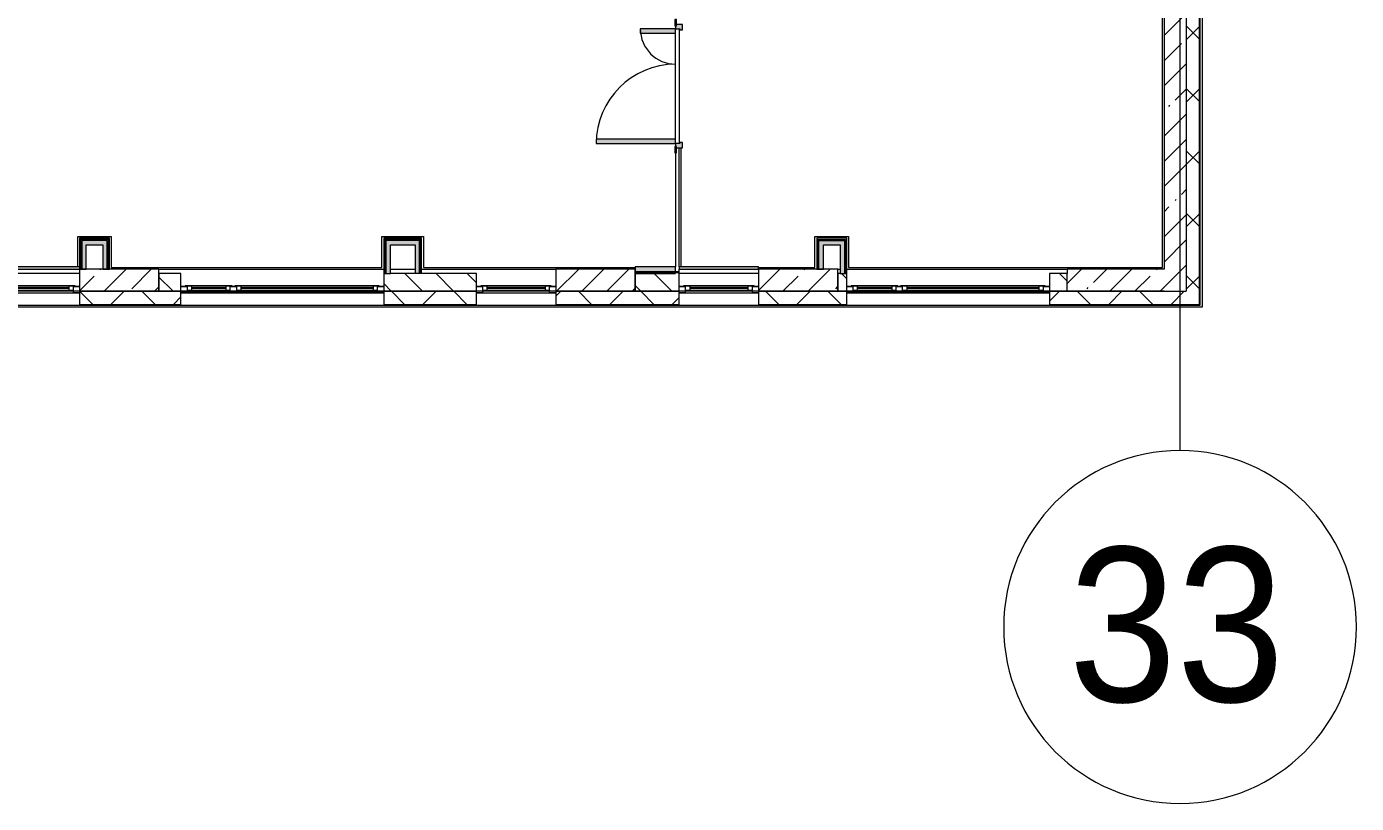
# Model space of a CAD drawing. Header units: millimetres. Extents: x -4185 to 186529, y -8553 to 29097.
# Drawn here: x 171449 to 186529, y -5906 to 2900 of the extents above; entities that cross this region are included whole.
import ezdxf

# ---------------------------------------------------------------- set-up
doc = ezdxf.new("R2010")
doc.units = ezdxf.units.MM
for name, color, linetype, lineweight, true_color in [('A-DOOR-3', 7, 'Continuous', 5, 0xaaaaaa), ('A-DOOR-4', 7, 'Continuous', 5, 0xe2e2e2), ('A-DOOR-FRAM-2', 7, 'Continuous', 5, 0xe2e2e2), ('A-DOOR-FRAM-3', 7, 'Continuous', 5, 0xaaaaaa), ('A-FLOR-1', 7, 'Continuous', 5, 0xaaaaaa), ('I-WALL-1', 7, 'Continuous', 5, 0xe7e7e7), ('I-WALL-2', 7, 'Continuous', 9, 0xe7e7e7)]:
    doc.layers.add(name, color=color, linetype=linetype, lineweight=lineweight, true_color=true_color)
for name, color, linetype, lineweight in [('A-GLAZ-2', 7, 'Continuous', 5), ('A-WALL', 7, 'Continuous', 9), ('A-WALL-2', 7, 'Continuous', 5), ('I-WALL-3', 7, 'Continuous', 5), ('S-COLS-2', 7, 'Continuous', 5), ('Оси', 7, 'Continuous', 9), ('Оси-1', 7, 'Continuous', 20)]:
    doc.layers.add(name, color=color, linetype=linetype, lineweight=lineweight)
doc.styles.add('Arial_1', font='arial.ttf', dxfattribs={"width": 0.9, "height": 1750})
pattern_1 = [(45, (59518.7, 0), (-353.5534, 353.5534), []), (135, (59518.7, 0), (-353.5534, -353.5534), [])]
pattern_2 = [(45, (59518.7, 0), (-285.1231, 285.1231), []), (45, (59803.8, 0), (-285.1231, 285.1231), [504.031, -100.806, 16.764, -84.042])]
pattern_3 = [(45, (59518.7, 0), (-530.33, 530.33), []), (135, (59518.7, 0), (-530.33, -530.33), [])]

# ---------------------------------------------------------------- blocks, each defined once
blk = doc.blocks.new('120_Окно_СКБ_2Ст_Фрамуга сверху - 120_Окно_СКБ_2Ст_2300х2500_h_ ДОО-19727959-1_10_1_птичка')
at = {"layer": 'A-GLAZ-2'}
for p, q in [((-1150, -127), (-1150, -57)), ((-1150, -57), (-1080, -57)), ((1150, -57), (-1150, -57)), ((-1080, -127), (-1150, -127)), ((-1150, -127), (-1100, -127)), ((-1080, -127), (-1100, -127)), ((-1100, -127), (-1100, -137)), ((-1100, -137), (540, -137)), ((540, -137), (-1100, -137)), ((-1080, -57), (-1080, -127)), ((-1080, -57), (1080, -57)), ((520, -87), (-1080, -87)), ((-1080, -87), (-1080, -127)), ((-1030, -137), (-1030, -87)), ((-1030, -107), (470, -107)), ((470, -117), (-1030, -117)), ((470, -137), (470, -87)), ((520, -127), (520, -57)), ((520, -57), (590, -57)), ((520, -127), (520, -87)), ((590, -127), (520, -127)), ((540, -127), (520, -127)), ((540, -127), (570, -127)), ((540, -127), (570, -127)), ((540, -137), (540, -127)), ((590, -127), (570, -127)), ((570, -127), (570, -137)), ((570, -137), (1100, -137)), ((1100, -137), (570, -137)), ((590, -57), (590, -127)), ((1080, -87), (590, -87)), ((590, -87), (590, -127)), ((640, -137), (640, -87)), ((640, -107), (1030, -107)), ((1030, -117), (640, -117)), ((1030, -137), (1030, -87)), ((1080, -127), (1080, -57)), ((1080, -57), (1150, -57)), ((1080, -127), (1080, -87)), ((1150, -127), (1080, -127)), ((1100, -127), (1080, -127)), ((1100, -127), (1150, -127)), ((1100, -137), (1100, -127)), ((1150, -57), (1150, -127))]:
    blk.add_line(p, q, dxfattribs=at)
blk = doc.blocks.new('120_Окно_СКБ_1Ст - 120_Окно_СКБ_1Ст 900х2500_h_ с форточкой-22876038-1_10_1_птичка')
at = {"layer": 'A-GLAZ-2'}
for p, q in [((-450, -127), (-450, -57)), ((-450, -57), (-380, -57)), ((450, -57), (-450, -57)), ((-380, -127), (-450, -127)), ((-450, -127), (-400, -127)), ((-380, -127), (-400, -127)), ((-400, -127), (-400, -137)), ((-400, -137), (400, -137)), ((400, -137), (-400, -137)), ((-380, -57), (-380, -127)), ((380, -87), (-380, -87)), ((-380, -87), (-380, -127)), ((-330, -137), (-330, -87)), ((-330, -107), (330, -107)), ((330, -117), (-330, -117)), ((330, -137), (330, -87)), ((380, -127), (380, -57)), ((380, -57), (450, -57)), ((380, -127), (380, -87)), ((450, -127), (380, -127)), ((400, -127), (380, -127)), ((400, -127), (450, -127)), ((400, -137), (400, -127)), ((450, -57), (450, -127))]:
    blk.add_line(p, q, dxfattribs=at)
blk = doc.blocks.new('110_Дверь_СКБ_2Ст - Д-5_п__в составе перегородки _не входит в спец__-32680960-1_10_1_птичка')
at = {"layer": 'A-DOOR-4'}
for points in [[(-638, 0), (-588, 0), (-588, 901), (-638, 901), (-638, 40)], [(612, 40), (612, 0), (662, 0), (662, 401), (612, 401)]]:
    blk.add_hatch(color=256, dxfattribs=at).paths.add_polyline_path(points)
h = blk.add_hatch(color=256, dxfattribs=at)
h.paths.add_polyline_path([(-688, 0), (-688, -79), (-628, -79), (-628, -49), (-638, -49), (-638, 0)])
h.paths.add_polyline_path([(652, -79), (712, -79), (712, 0), (662, 0), (662, -49), (652, -49)])
at = {"layer": 'A-DOOR-FRAM-2'}
for points in [[(-743, 3), (-743, 0), (-672, 0), (-672, 8), (-743, 8)], [(698, 0), (768, 0), (768, 8), (698, 8)], [(-743, -9), (-688, -9), (-688, -1), (-743, -1)], [(712, -9), (768, -9), (768, -1), (712, -1)]]:
    blk.add_hatch(color=256, dxfattribs=at).paths.add_polyline_path(points)
at = {"layer": 'A-DOOR-3'}
for p, q in [((-638, 901), (-638, 0)), ((-588, 901), (-638, 901)), ((-588, 0), (-588, 901)), ((662, 401), (612, 401)), ((612, 401), (612, 0)), ((662, 0), (662, 401)), ((-638, 0), (-588, 0)), ((612, 0), (662, 0))]:
    blk.add_line(p, q, dxfattribs=at)
for centre, radius, start, end in [((-638, 0), 900, 0, 90), ((662, 0), 400, 90, 180)]:
    blk.add_arc(centre, radius, start, end, dxfattribs=at)
at = {"layer": 'A-DOOR-FRAM-3'}
for p, q in [((-672, 8), (-743, 8)), ((-743, 8), (-743, 0)), ((-743, 0), (-672, 0)), ((-638, 0), (-688, 0)), ((-688, 0), (-688, -79)), ((-672, 0), (-688, 0)), ((-688, 0), (-688, -1)), ((-672, 0), (-672, 8)), ((-672, -1), (-672, 0)), ((-638, -49), (-638, 0)), ((662, 0), (662, -49)), ((712, 0), (662, 0)), ((768, 8), (698, 8)), ((698, 8), (698, 0)), ((712, 0), (698, 0)), ((698, 0), (698, -1)), ((698, 0), (768, 0)), ((712, -79), (712, 0)), ((712, -1), (712, 0)), ((768, 0), (768, 8)), ((-672, -1), (-743, -1)), ((-743, -1), (-743, -9)), ((-743, -9), (-672, -9)), ((-688, -79), (-628, -79)), ((-688, -1), (-672, -1)), ((-672, -9), (-672, -1)), ((-628, -49), (-638, -49)), ((-628, -79), (-628, -49)), ((662, -49), (652, -49)), ((652, -49), (652, -79)), ((652, -79), (712, -79)), ((698, -1), (712, -1)), ((768, -1), (698, -1)), ((698, -1), (698, -9)), ((698, -9), (768, -9)), ((768, -9), (768, -1))]:
    blk.add_line(p, q, dxfattribs=at)
blk = doc.blocks.new('Ось сетки - D8-29747960-1_10_1_птичка')
at = {"layer": 'Оси-1'}
for start, end in [(360, 180), (180, 360)]:
    blk.add_arc((0, 0), 4, start, end, dxfattribs=at)

msp = doc.modelspace()

# ---------------------------------------------------------------- hatches: boundary and pattern name
at = {"layer": 'A-WALL-2'}
h = msp.add_hatch(dxfattribs=at)
h.set_pattern_fill('FP_109', color=256, style=0, pattern_type=2)
h.set_pattern_definition(pattern_1)
h.paths.add_polyline_path([(184748.7, -250), (184748.7, 7700), (184598.7, 7700), (184598.7, -250), (184708.7, -250)])
h.paths.add_polyline_path([(184747, 8900), (184748.7, 8900), (184748.7, 10820), (184598.7, 10820), (184598.7, 8900), (184708.7, 8900)])
h.paths.add_polyline_path([(184598.7, 13120), (184748.7, 13120), (184748.7, 13670), (184598.7, 13670), (184598.7, 13293.6)])
h.paths.add_polyline_path([(184598.7, 15220), (184748.7, 15220), (184748.7, 21550), (184598.7, 21550), (184598.7, 15593.2)])
h = msp.add_hatch(dxfattribs=at)
h.set_pattern_fill('FP_91', color=256, style=0, pattern_type=2)
h.set_pattern_definition([(135, (59518.68, 0), (-176.7767, -176.7767), [])])
h.paths.add_polyline_path([(183248.7, -100), (183248.7, 100), (183048.7, 100), (183048.7, -100)])
h.paths.add_polyline_path([(151448.7, -100), (152248.7, -100), (152248.7, 100), (151448.7, 100), (151448.7, -68.4)])
h.paths.add_polyline_path([(154298.7, -100), (154298.7, 100), (154048.7, 100), (154048.7, -100)])
h.paths.add_polyline_path([(156623.7, -100), (157623.7, -100), (157623.7, 100), (156623.7, 100), (156623.7, 70.9)])
h.paths.add_polyline_path([(160348.7, -100), (161248.7, -100), (161248.7, 100), (160348.7, 100), (160348.7, 82.2)])
h.paths.add_polyline_path([(162398.7, -100), (162398.7, 100), (162148.7, 100), (162148.7, -100)])
h.paths.add_polyline_path([(164698.7, -100), (165748.7, -100), (165748.7, 100), (164698.7, 100), (164698.7, -27.9)])
h.paths.add_polyline_path([(180648.7, -100), (180748.7, -100), (180748.7, 100), (180648.7, 100), (180648.7, -11)])
h.paths.add_polyline_path([(168998.7, -100), (169348.7, -100), (169348.7, 100), (168998.7, 100), (168998.7, -65)])
h.paths.add_polyline_path([(178848.7, -100), (178848.7, 100), (178348.7, 100), (178348.7, -100), (178367.7, -100)])
h.paths.add_polyline_path([(171148.7, -100), (171148.7, 100), (170248.7, 100), (170248.7, -100)])
h.paths.add_polyline_path([(173198.7, -100), (173198.7, 100), (172948.7, 100), (172948.7, -100)])
h.paths.add_polyline_path([(176508.8, -100), (176548.7, -100), (176548.7, 100), (175498.7, 100), (175498.7, -100), (175579.3, -100)])
h = msp.add_hatch(dxfattribs=at)
h.set_pattern_fill('FP_109', color=256, style=0, pattern_type=2)
h.set_pattern_definition(pattern_1)
h.paths.add_polyline_path([(183248.7, -250), (184598.7, -250), (184598.7, -100), (183048.7, -100), (183048.7, -250)])
h.paths.add_polyline_path([(180226.7, -250), (180748.7, -250), (180748.7, -100), (179748.7, -100), (179748.7, -250)])
h.paths.add_polyline_path([(148728.7, -250), (150548.7, -250), (150548.7, -100), (148728.7, -100)])
h.paths.add_polyline_path([(166868.7, -250), (167548.7, -250), (167548.7, -100), (166648.7, -100), (166648.7, -250), (166748.7, -250)])
h.paths.add_polyline_path([(171148.7, -250), (171148.7, -100), (170248.7, -100), (170248.7, -250)])
h.paths.add_polyline_path([(172048.7, -250), (173198.7, -250), (173198.7, -100), (172048.7, -100), (172048.7, -210)])
h.paths.add_polyline_path([(175498.7, -250), (176548.7, -250), (176548.7, -100), (175498.7, -100), (175498.7, -210)])
h.paths.add_polyline_path([(169073, -250), (169348.7, -250), (169348.7, -100), (168998.7, -100), (168998.7, -250)])
h.paths.add_polyline_path([(177448.7, -250), (178848.7, -250), (178848.7, -100), (177448.7, -100), (177448.7, -210)])
h.paths.add_polyline_path([(154298.7, -250), (154298.7, -100), (153148.7, -100), (153148.7, -250), (153271.9, -250)])
h.paths.add_polyline_path([(165355.1, -250), (165748.7, -250), (165748.7, -100), (164698.7, -100), (164698.7, -250)])
h.paths.add_polyline_path([(156598.7, -250), (157648.7, -250), (157648.7, -100), (156598.7, -100), (156598.7, -210)])
h.paths.add_polyline_path([(161637.2, -250), (162398.7, -250), (162398.7, -100), (160348.7, -100), (160348.7, -250), (160707.7, -250)])
h.paths.add_polyline_path([(158548.7, -250), (159448.7, -250), (159448.7, -100), (158548.7, -100), (158548.7, -210)])
h.paths.add_polyline_path([(151448.7, -250), (152248.7, -250), (152248.7, -100), (151448.7, -100), (151448.7, -210)])
at = {"layer": 'I-WALL-1'}
for points in [[(172073.7, 150), (172123.7, 150), (172123.7, 475), (172073.7, 475), (172073.7, 170)], [(172313.7, 425), (172363.7, 425), (172363.7, 475), (172123.7, 475), (172123.7, 425)], [(175573.7, 100), (175573.7, 475), (175523.7, 475), (175523.7, 100)], [(175853.7, 425), (175903.7, 425), (175903.7, 475), (175573.7, 475), (175579.3, 425)], [(172363.7, 150), (172363.7, 425), (172313.7, 425), (172313.7, 150), (172326.2, 150)], [(175853.7, 100), (175903.7, 100), (175903.7, 425), (175853.7, 425), (175853.7, 146.6)]]:
    msp.add_hatch(color=256, dxfattribs=at).paths.add_polyline_path(points)
at = {"layer": 'I-WALL-2'}
for points in [[(180483.7, 425), (180673.7, 425), (180673.7, 475), (180433.7, 475), (180433.7, 425)], [(180691.4, 100), (180723.7, 100), (180723.7, 475), (180673.7, 475), (180673.7, 100)], [(180483.7, 150), (180483.7, 425), (180433.7, 425), (180433.7, 150)], [(171148.7, 125), (171148.7, 150), (172048.7, 150), (172048.7, 175), (169268.7, 170), (169268.7, 125), (169348.7, 125), (169348.7, 150), (170248.7, 150), (170248.7, 125)]]:
    msp.add_hatch(color=256, dxfattribs=at).paths.add_polyline_path(points)
h = msp.add_hatch(color=256, dxfattribs=at)
h.paths.add_polyline_path([(178808.7, 125), (178808.7, 175), (178348.7, 170), (178348.7, 125), (178367.7, 125)])
h.paths.add_polyline_path([(179297.2, 150), (179748.7, 150), (179748.7, 175), (178848.7, 170), (178848.7, 150), (178868.7, 150)])
at = {"layer": 'I-WALL-3'}
h = msp.add_hatch(dxfattribs=at)
h.set_pattern_fill('FP_90', color=256, style=0, pattern_type=2)
h.set_pattern_definition(pattern_2)
h.paths.add_polyline_path([(184348.7, -100), (184598.7, -100), (184598.7, 7700), (184348.7, 7700), (184348.7, 70.9)])
h = msp.add_hatch(dxfattribs=at)
h.set_pattern_fill('FP_201', color=256, style=0, pattern_type=2)
h.set_pattern_definition(pattern_3)
h.paths.add_polyline_path([(172376.2, 150), (172373.9, 475), (172363.7, 475), (172363.7, 150)])
h = msp.add_hatch(dxfattribs=at)
h.set_pattern_fill('FP_201', color=256, style=0, pattern_type=2)
h.set_pattern_definition(pattern_3)
h.paths.add_polyline_path([(172388.7, 150), (172388.7, 487.5), (172376.2, 487.5), (172376.2, 150)])
h = msp.add_hatch(dxfattribs=at)
h.set_pattern_fill('FP_201', color=256, style=0, pattern_type=2)
h.set_pattern_definition(pattern_3)
h.paths.add_polyline_path([(175511.2, 100), (175511.2, 500), (175498.7, 500), (175498.7, 100)])
h = msp.add_hatch(dxfattribs=at)
h.set_pattern_fill('FP_201', color=256, style=0, pattern_type=2)
h.set_pattern_definition(pattern_3)
h.paths.add_polyline_path([(175916.2, 487.5), (175928.7, 487.5), (175928.7, 500), (175511.2, 500), (175511.2, 487.5), (175903.7, 487.5)])
h = msp.add_hatch(dxfattribs=at)
h.set_pattern_fill('FP_201', color=256, style=0, pattern_type=2)
h.set_pattern_definition(pattern_3)
h.paths.add_polyline_path([(175511.2, 100), (175523.7, 100), (175523.7, 487.5), (175511.2, 487.5), (175511.2, 134.3)])
h = msp.add_hatch(dxfattribs=at)
h.set_pattern_fill('FP_201', color=256, style=0, pattern_type=2)
h.set_pattern_definition(pattern_3)
h.paths.add_polyline_path([(175573.7, 475), (175916.2, 475), (175916.2, 487.5), (175523.7, 487.5), (175523.7, 475)])
h = msp.add_hatch(dxfattribs=at)
h.set_pattern_fill('FP_201', color=256, style=0, pattern_type=2)
h.set_pattern_definition(pattern_3)
h.paths.add_polyline_path([(175916.2, 100), (175916.2, 475), (175903.7, 475), (175903.7, 100)])
h = msp.add_hatch(dxfattribs=at)
h.set_pattern_fill('FP_201', color=256, style=0, pattern_type=2)
h.set_pattern_definition(pattern_3)
h.paths.add_polyline_path([(175916.2, 100), (175928.7, 100), (175928.7, 487.5), (175916.2, 487.5), (175916.2, 148.8)])
h = msp.add_hatch(dxfattribs=at)
h.set_pattern_fill('FP_201', color=256, style=0, pattern_type=2)
h.set_pattern_definition(pattern_3)
h.paths.add_polyline_path([(180723.7, 100), (180736.2, 100), (180736.2, 487.5), (180723.7, 487.5), (180723.7, 128.7)])
h = msp.add_hatch(dxfattribs=at)
h.set_pattern_fill('FP_201', color=256, style=0, pattern_type=2)
h.set_pattern_definition(pattern_3)
h.paths.add_polyline_path([(180748.7, 100), (180748.7, 500), (180736.2, 500), (180736.2, 100)])
h = msp.add_hatch(dxfattribs=at)
h.set_pattern_fill('FP_201', color=256, style=0, pattern_type=2)
h.set_pattern_definition(pattern_3)
h.paths.add_polyline_path([(178808.7, 112.5), (178848.7, 112.5), (178848.7, 125), (178348.7, 125), (178348.7, 112.5), (178806.2, 112.5)])
h = msp.add_hatch(dxfattribs=at)
h.set_pattern_fill('FP_201', color=256, style=0, pattern_type=2)
h.set_pattern_definition(pattern_3)
h.paths.add_polyline_path([(178808.7, 100), (178848.7, 100), (178848.7, 112.5), (178348.7, 112.5), (178348.7, 100), (178367.7, 100)])
h = msp.add_hatch(dxfattribs=at)
h.set_pattern_fill('FP_90', color=256, style=0, pattern_type=2)
h.set_pattern_definition(pattern_2)
h.paths.add_polyline_path([(183944.6, -100), (184348.7, -100), (184348.7, 150), (183248.7, 150), (183248.7, -100)])
at = {"layer": 'S-COLS-2'}
h = msp.add_hatch(dxfattribs=at)
h.set_pattern_fill('FP_90', color=256, style=0, pattern_type=2)
h.set_pattern_definition(pattern_2)
h.paths.add_polyline_path([(172790.9, -100), (172948.7, -100), (172948.7, 150), (172048.7, 150), (172048.7, -100)])
h = msp.add_hatch(dxfattribs=at)
h.set_pattern_fill('FP_90', color=256, style=0, pattern_type=2)
h.set_pattern_definition(pattern_2)
h.paths.add_polyline_path([(178348.7, -100), (178348.7, 150), (177448.7, 150), (177448.7, -100)])
h = msp.add_hatch(dxfattribs=at)
h.set_pattern_fill('FP_90', color=256, style=0, pattern_type=2)
h.set_pattern_definition(pattern_2)
h.paths.add_polyline_path([(180648.7, -100), (180648.7, 150), (179748.7, 150), (179748.7, -100), (180226.7, -100)])

# ---------------------------------------------------------------- linework, layer by layer
at = {"layer": 'A-FLOR-1'}
for p, q in [((184328.7, 170), (184328.7, 7721)), ((178868.7, 1525), (178868.7, 175)), ((172028.7, 174.4), (172028.7, 520)), ((172028.7, 520), (172408.7, 520)), ((172408.7, 520), (172408.7, 170)), ((175478.7, 170), (175478.7, 520)), ((175478.7, 520), (175948.7, 520)), ((175948.7, 520), (175948.7, 170)), ((180388.7, 170), (180388.7, 520)), ((180388.7, 520), (180768.7, 520)), ((180768.7, 520), (180768.7, 170)), ((172408.7, 170), (175478.7, 170)), ((175948.7, 170), (178348.7, 170)), ((179748.7, 170), (180388.7, 170)), ((180768.7, 170), (184328.7, 170))]:
    msp.add_line(p, q, dxfattribs=at)
at = {"layer": 'A-WALL'}
for p, q in [((184748.7, -250), (184748.7, 7700)), ((184751.7, -253), (184751.7, 7700)), ((172061.2, 487.5), (172061.2, 150)), ((172376.2, 487.5), (172061.2, 487.5)), ((172073.7, 475), (172073.7, 150)), ((172363.7, 475), (172073.7, 475)), ((172363.7, 150), (172363.7, 475)), ((172376.2, 150), (172376.2, 487.5)), ((175511.2, 487.5), (175511.2, 100)), ((175916.2, 487.5), (175511.2, 487.5)), ((175523.7, 475), (175523.7, 100)), ((175903.7, 475), (175523.7, 475)), ((175903.7, 100), (175903.7, 475)), ((175916.2, 100), (175916.2, 487.5)), ((180421.2, 487.5), (180736.2, 487.5)), ((180421.2, 150), (180421.2, 487.5)), ((180433.7, 475), (180723.7, 475)), ((180433.7, 150), (180433.7, 475)), ((180723.7, 475), (180723.7, 100)), ((180736.2, 487.5), (180736.2, 100)), ((178808.7, 125), (178808.7, 175)), ((178848.7, 175), (178848.7, 150)), ((178348.7, 125), (178848.7, 125)), ((178348.7, 112.5), (178848.7, 112.5)), ((178348.7, 100), (178348.7, 100)), ((178348.7, 100), (178808.7, 100)), ((183248.7, -100), (183248.7, 100)), ((172948.7, -100), (173198.7, -100)), ((173198.7, -100), (172948.7, -100)), ((175498.7, -100), (176548.7, -100)), ((176548.7, -100), (175498.7, -100)), ((178348.7, -100), (178848.7, -100)), ((178848.7, -100), (178348.7, -100)), ((180648.7, -100), (180748.7, -100)), ((180748.7, -100), (180648.7, -100)), ((183248.7, -100), (183048.7, -100)), ((183048.7, -100), (184348.7, -100)), ((172048.7, -250), (173198.7, -250)), ((172048.7, -253), (173198.7, -253)), ((175498.7, -250), (176548.7, -250)), ((175498.7, -253), (176548.7, -253)), ((177448.7, -250), (178848.7, -250)), ((177448.7, -253), (178848.7, -253)), ((179748.7, -250), (180748.7, -250)), ((179748.7, -253), (180748.7, -253)), ((183048.7, -250), (184748.7, -250)), ((183048.7, -253), (184751.7, -253))]:
    msp.add_line(p, q, dxfattribs=at)
at = {"layer": 'A-WALL-2'}
for p, q in [((184778.7, 11722), (184778.7, -280)), ((184756.7, -258), (184756.7, 10820)), ((184598.7, 8900), (184598.7, -100)), ((173198.7, 100), (172948.7, 100)), ((172948.7, 100), (172948.7, -100)), ((173198.7, -258), (173198.7, 100)), ((175498.7, 100), (175498.7, -258)), ((176548.7, 100), (175573.7, 100)), ((176548.7, -258), (176548.7, 100)), ((178348.7, 100), (178348.7, -100)), ((178848.7, -258), (178848.7, 100)), ((180673.7, 100), (180648.7, 100)), ((180648.7, 100), (180648.7, -100)), ((180748.7, -258), (180748.7, 100)), ((183248.7, 100), (183048.7, 100)), ((183048.7, 100), (183048.7, -258)), ((172948.7, -100), (171148.7, -100)), ((172048.7, -100), (172048.7, -258)), ((173198.7, -100), (175498.7, -100)), ((178348.7, -100), (176548.7, -100)), ((177448.7, -100), (177448.7, -258)), ((180648.7, -100), (178848.7, -100)), ((179748.7, -100), (179748.7, -258)), ((180748.7, -100), (183048.7, -100)), ((184348.7, -100), (183248.7, -100)), ((168998.7, -258), (172048.7, -258)), ((184778.7, -280), (168998.7, -280)), ((172048.7, -258), (184756.7, -258))]:
    msp.add_line(p, q, dxfattribs=at)
at = {"layer": 'I-WALL-3'}
for p, q in [((184348.7, 8900), (184348.7, 150)), ((178808.7, 1575), (178808.7, 2875)), ((178848.7, 2875), (178848.7, 1575)), ((178848.7, 175), (178848.7, 1525)), ((178808.7, 1470), (178808.7, 175)), ((172048.7, 500), (172048.7, 150)), ((172388.7, 500), (172048.7, 500)), ((172388.7, 150), (172388.7, 500)), ((175498.7, 500), (175498.7, 100)), ((175928.7, 500), (175498.7, 500)), ((175928.7, 100), (175928.7, 500)), ((180748.7, 500), (180408.7, 500)), ((180408.7, 500), (180408.7, 150)), ((180748.7, 100), (180748.7, 500)), ((172123.7, 150), (172123.7, 425)), ((172123.7, 425), (172313.7, 425)), ((172313.7, 425), (172313.7, 150)), ((175573.7, 100), (175573.7, 425)), ((175573.7, 425), (175853.7, 425)), ((175853.7, 425), (175853.7, 100)), ((180483.7, 425), (180673.7, 425)), ((180483.7, 150), (180483.7, 425)), ((180673.7, 425), (180673.7, 100)), ((172048.7, 175), (169268.7, 175)), ((178808.7, 175), (178348.7, 175)), ((178348.7, 175), (178348.7, 100)), ((179748.7, 175), (178848.7, 175)), ((179748.7, 150), (179748.7, 175)), ((171148.7, 150), (172048.7, 150)), ((172048.7, 100), (171148.7, 100)), ((172048.7, 150), (172123.7, 150)), ((172313.7, 150), (172388.7, 150)), ((172948.7, 150), (175498.7, 150)), ((175498.7, 100), (175573.7, 100)), ((175579.3, 150), (175853.7, 150)), ((175928.7, 150), (177448.7, 150)), ((178848.7, 100), (178848.7, 150)), ((178848.7, 150), (179748.7, 150)), ((179748.7, 100), (178848.7, 100)), ((180408.7, 150), (180483.7, 150)), ((180648.7, 150), (180673.7, 150)), ((180673.7, 100), (180748.7, 100)), ((180748.7, 150), (183248.7, 150)), ((184348.7, 150), (183248.7, 150)), ((183248.7, 150), (183248.7, 100)), ((172048.7, -100), (171148.7, -100)), ((175498.7, -100), (173198.7, -100)), ((177448.7, -100), (176548.7, -100)), ((179748.7, -100), (178848.7, -100)), ((183048.7, -100), (180748.7, -100)), ((184348.7, -100), (184598.7, -100))]:
    msp.add_line(p, q, dxfattribs=at)
at = {"layer": 'S-COLS-2'}
for p, q in [((172948.7, 150), (172048.7, 150)), ((172048.7, 150), (172048.7, -100)), ((172948.7, 100), (172948.7, 150)), ((172948.7, -100), (172948.7, 100)), ((178348.7, 150), (177448.7, 150)), ((177448.7, 150), (177448.7, -100)), ((178348.7, 100), (178348.7, 150)), ((178348.7, -100), (178348.7, 100)), ((180648.7, 150), (179748.7, 150)), ((179748.7, 150), (179748.7, -100)), ((180648.7, 100), (180648.7, 150)), ((180648.7, -100), (180648.7, 100)), ((172048.7, -100), (172948.7, -100)), ((177448.7, -100), (178348.7, -100)), ((179748.7, -100), (180648.7, -100))]:
    msp.add_line(p, q, dxfattribs=at)
at = {"layer": 'Оси'}
msp.add_line((184528.7, -1906.3), (184528.7, 9979), dxfattribs=at)

# ---------------------------------------------------------------- block references
at = {"layer": 'A-DOOR-3', "rotation": 90}
msp.add_blockref('110_Дверь_СКБ_2Ст - Д-5_п__в составе перегородки _не входит в спец__-32680960-1_10_1_птичка', (178808.2, 2212.5), dxfattribs=at)
at = {"layer": 'A-GLAZ-2', "rotation": 180}
for name, p in [('120_Окно_СКБ_1Ст - 120_Окно_СКБ_1Ст 900х2500_h_ с форточкой-22876038-1_10_1_птичка', (171598.7, -175)), ('120_Окно_СКБ_2Ст_Фрамуга сверху - 120_Окно_СКБ_2Ст_2300х2500_h_ ДОО-19727959-1_10_1_птичка', (174348.7, -175)), ('120_Окно_СКБ_1Ст - 120_Окно_СКБ_1Ст 900х2500_h_ с форточкой-22876038-1_10_1_птичка', (176998.7, -175)), ('120_Окно_СКБ_1Ст - 120_Окно_СКБ_1Ст 900х2500_h_ с форточкой-22876038-1_10_1_птичка', (179298.7, -175)), ('120_Окно_СКБ_2Ст_Фрамуга сверху - 120_Окно_СКБ_2Ст_2300х2500_h_ ДОО-19727959-1_10_1_птичка', (181898.7, -175))]:
    msp.add_blockref(name, p, dxfattribs=at)
at = {"layer": 'Оси-1', "xscale": 499.9999999999995, "yscale": 499.9999999999995, "zscale": 499.9999999999995}
msp.add_blockref('Ось сетки - D8-29747960-1_10_1_птичка', (184528.7, -3906.3), dxfattribs=at)

# ---------------------------------------------------------------- texts
at = {"layer": 'Оси', "insert": (183265.6, -3003), "char_height": 1750, "width": 3030.379, "attachment_point": 1, "style": 'Arial_1'}
msp.add_mtext('33', dxfattribs=at)

doc.saveas('drawing.dxf')
